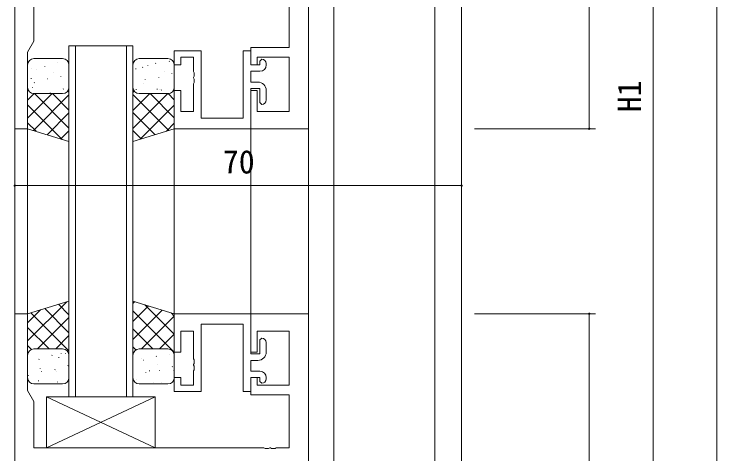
# Model space of a CAD drawing. Units: millimetres, scale not verified. Extents: x -594 to 539, y -420 to 386.
# Drawn here: x -392.7 to -282.6, y -101.2 to -32.3 of the extents above; entities that cross this region are included whole.
import ezdxf
from ezdxf.enums import TextEntityAlignment as Align

# ---------------------------------------------------------------- set-up
doc = ezdxf.new("R2010")
doc.units = ezdxf.units.MM
doc.header["$LTSCALE"] = 2
for name, color, linetype, lineweight in [('0-3_YKK_12', 2, 'Continuous', 9), ('0-4_YKK_D', 6, 'Continuous', 9), ('0-6_YKK_13', 4, 'Continuous', 9), ('0-7_YKK_11', 7, 'Continuous', 9)]:
    doc.layers.add(name, color=color, linetype=linetype, lineweight=lineweight)
doc.styles.add('ＭＳ ゴシック', font='')
doc.styles.get('ＭＳ ゴシック').set_extended_font_data('MS Gothic')

msp = doc.modelspace()

# ---------------------------------------------------------------- linework, layer by layer
at = {"layer": '0-3_YKK_12'}
for p, q in [((-392.599, -193.268), (-392.599, 79.731)), ((-346.599, 70.732), (-346.599, -193.268)), ((-326.799, 5.695), (-326.799, -122.232)), ((-322.599, 6.425), (-322.599, -122.962)), ((-342.599, -115.376), (-342.599, -1.161)), ((-384.099, -37.269), (-374.099, -37.269)), ((-384.099, -92.268), (-384.099, -37.269)), ((-383.099, -37.269), (-383.099, -92.268)), ((-375.099, -92.268), (-375.099, -37.269)), ((-374.099, -37.269), (-374.099, -92.268)), ((-390.599, -50.269), (-390.599, -79.268)), ((-367.599, -50.269), (-367.599, -79.268)), ((-355.599, -49.968), (-355.599, -79.569)), ((-374.099, -92.268), (-384.099, -92.268))]:
    msp.add_line(p, q, dxfattribs=at)
at = {"layer": '0-4_YKK_D'}
for p, q in [((-282.599, 202.732), (-282.599, -162.27)), ((-292.599, 74.732), (-292.599, -164.27)), ((-302.599, 63.732), (-302.599, -50.269)), ((-320.599, -50.269), (-301.599, -50.269)), ((-392.599, -59.186), (-322.599, -59.186)), ((-320.599, -79.268), (-301.599, -79.268)), ((-302.599, -79.268), (-302.599, -169.27))]:
    msp.add_line(p, q, dxfattribs=at)
for centre, start, end in [((-302.599, -50.269), 90, 270), ((-302.599, -50.269), 270, 90), ((-392.599, -59.186), 0, 180), ((-392.599, -59.186), 180, 0), ((-322.599, -59.186), 0, 180), ((-322.599, -59.186), 180, 0), ((-302.599, -79.268), 90, 270), ((-302.599, -79.268), 270, 90)]:
    msp.add_arc(centre, 0.106, start, end, dxfattribs=at)
at = {"layer": '0-6_YKK_13'}
for p, q in [((-389.599, -39.271), (-385.099, -39.271)), ((-368.599, -39.271), (-373.099, -39.271)), ((-390.599, -43.771), (-390.599, -40.271)), ((-387.901, -40.531), (-387.874, -40.489)), ((-385.872, -39.915), (-385.845, -39.872)), ((-384.099, -40.271), (-384.099, -43.771)), ((-374.099, -40.271), (-374.099, -43.771)), ((-372.561, -40.664), (-372.534, -40.622)), ((-371.732, -40.346), (-371.73, -40.336)), ((-370.531, -40.048), (-370.504, -40.006)), ((-368.402, -39.722), (-368.375, -39.68)), ((-367.599, -43.771), (-367.599, -40.271)), ((-390.03, -40.857), (-390.003, -40.815)), ((-389.133, -40.955), (-389.131, -40.945)), ((-386.506, -41.482), (-386.504, -41.472)), ((-373.616, -40.929), (-373.617, -40.829)), ((-369.197, -41.262), (-369.194, -41.252)), ((-368.015, -41.664), (-367.988, -41.622)), ((-390, -42.465), (-390.002, -42.365)), ((-387.514, -42.473), (-387.487, -42.431)), ((-385.385, -42.146), (-385.358, -42.104)), ((-372.174, -42.606), (-372.147, -42.564)), ((-370.045, -42.28), (-370.018, -42.238)), ((-389.798, -43.788), (-389.796, -43.778)), ((-389.544, -43.089), (-389.517, -43.047)), ((-372.408, -43.227), (-372.406, -43.218)), ((-370.304, -44.106), (-370.306, -44.006)), ((-390.599, -48.639), (-386.731, -44.771)), ((-390.599, -45.811), (-389.559, -44.771)), ((-389.682, -50.551), (-384.099, -44.968)), ((-385.099, -44.771), (-389.599, -44.771)), ((-389.599, -44.771), (-385.099, -44.771)), ((-384.099, -50.187), (-389.515, -44.771)), ((-387.262, -44.704), (-387.26, -44.694)), ((-387.028, -44.704), (-387.001, -44.662)), ((-384.099, -47.359), (-386.687, -44.771)), ((-384.998, -44.088), (-384.971, -44.046)), ((-384.099, -44.53), (-384.282, -44.347)), ((-374.099, -44.595), (-373.888, -44.385)), ((-374.099, -50.252), (-368.618, -44.771)), ((-374.099, -47.424), (-371.446, -44.771)), ((-368.466, -50.535), (-374.099, -44.903)), ((-373.571, -44.154), (-373.572, -44.054)), ((-373.099, -44.771), (-368.599, -44.771)), ((-368.599, -44.771), (-373.099, -44.771)), ((-367.599, -48.575), (-371.402, -44.771)), ((-369.861, -44.095), (-369.859, -44.085)), ((-369.658, -44.222), (-369.631, -44.18)), ((-367.599, -45.746), (-368.574, -44.771)), ((-385.178, -51.936), (-390.599, -46.516)), ((-372.926, -51.908), (-367.599, -46.581)), ((-387.519, -51.216), (-384.099, -47.796)), ((-370.629, -51.201), (-374.099, -47.731)), ((-389.264, -50.679), (-390.599, -49.344)), ((-368.84, -50.651), (-367.599, -49.409)), ((-385.356, -51.882), (-384.099, -50.625)), ((-372.792, -51.866), (-374.099, -50.56)), ((-390.599, -83.522), (-384.456, -77.378)), ((-384.099, -79.413), (-385.739, -77.773)), ((-374.099, -77.649), (-373.808, -77.358)), ((-374.099, -80.477), (-371.645, -78.024)), ((-367.599, -82.457), (-372.204, -77.851)), ((-390.599, -80.693), (-388.541, -78.635)), ((-384.099, -85.07), (-390.064, -79.104)), ((-384.099, -82.241), (-387.902, -78.439)), ((-374.099, -83.306), (-369.482, -78.689)), ((-367.599, -85.285), (-374.099, -78.785)), ((-367.599, -79.629), (-368.119, -79.108)), ((-389.015, -84.766), (-384.099, -79.85)), ((-372.731, -84.766), (-367.599, -79.634)), ((-387.231, -84.766), (-390.599, -81.398)), ((-370.947, -84.766), (-374.099, -81.614)), ((-369.902, -84.766), (-367.599, -82.463)), ((-386.187, -84.766), (-384.099, -82.678)), ((-389.983, -84.843), (-390.599, -84.226)), ((-385.099, -84.766), (-389.599, -84.766)), ((-389.599, -84.766), (-385.099, -84.766)), ((-373.625, -84.916), (-374.099, -84.442)), ((-373.099, -84.766), (-368.599, -84.766)), ((-368.599, -84.766), (-373.099, -84.766)), ((-390.599, -85.766), (-390.599, -89.266)), ((-386.783, -85.809), (-386.756, -85.767)), ((-385.314, -85.47), (-385.312, -85.46)), ((-384.654, -85.483), (-384.627, -85.441)), ((-384.126, -85.534), (-384.099, -85.507)), ((-384.099, -89.266), (-384.099, -85.766)), ((-374.099, -89.266), (-374.099, -85.766)), ((-368.314, -85.616), (-368.287, -85.574)), ((-367.68, -85.372), (-367.599, -85.291)), ((-367.599, -85.766), (-367.599, -89.266)), ((-388.813, -86.425), (-388.786, -86.383)), ((-385.668, -86.176), (-385.669, -86.076)), ((-372.764, -86.348), (-372.762, -86.339)), ((-372.472, -86.559), (-372.445, -86.517)), ((-370.443, -85.943), (-370.416, -85.901)), ((-388.618, -87.825), (-388.615, -87.815)), ((-386.297, -88.041), (-386.27, -87.999)), ((-384.267, -87.425), (-384.24, -87.383)), ((-370.217, -87.216), (-370.215, -87.206)), ((-367.927, -87.558), (-367.9, -87.516)), ((-390.455, -88.983), (-390.428, -88.941)), ((-388.426, -88.367), (-388.399, -88.325)), ((-385.991, -88.352), (-385.988, -88.342)), ((-374.099, -89.092), (-374.088, -89.075)), ((-372.085, -88.501), (-372.058, -88.459)), ((-371.5, -88.281), (-371.501, -88.181)), ((-369.956, -88.174), (-369.929, -88.132)), ((-367.681, -88.133), (-367.679, -88.123)), ((-389.599, -90.266), (-385.099, -90.266)), ((-388.884, -89.818), (-388.886, -89.718)), ((-385.91, -89.983), (-385.883, -89.941)), ((-373.52, -89.571), (-373.518, -89.561)), ((-368.599, -90.266), (-373.099, -90.266)), ((-370.893, -90.098), (-370.891, -90.088)), ((-369.569, -90.116), (-369.542, -90.074)), ((-370.599, -92.269), (-387.599, -100.269)), ((-387.599, -92.269), (-370.599, -100.269)), ((-387.599, -92.269), (-387.599, -100.269)), ((-370.599, -92.269), (-387.599, -92.269)), ((-370.599, -100.269), (-370.599, -92.269)), ((-387.599, -100.269), (-370.599, -100.269))]:
    msp.add_line(p, q, dxfattribs=at)
for points in [[(-384.099, -43.771), (-384.099, -52.268), (-390.599, -50.269), (-390.599, -43.771)], [(-374.099, -43.771), (-374.099, -52.268), (-367.599, -50.269), (-367.599, -43.771)], [(-384.099, -85.766), (-384.099, -77.268), (-390.599, -79.268), (-390.599, -85.766)], [(-374.099, -85.766), (-374.099, -77.268), (-367.599, -79.268), (-367.599, -85.766)]]:
    msp.add_lwpolyline(points, dxfattribs=at)
for centre, start, end in [((-389.599, -40.271), 90, 180), ((-385.099, -40.271), 0, 90), ((-373.099, -40.271), 90, 180), ((-368.599, -40.271), 0, 90), ((-389.599, -43.771), 180, 270), ((-389.599, -43.771), 180, 270), ((-385.099, -43.771), 270, 0), ((-385.099, -43.771), 270, 0), ((-373.099, -43.771), 180, 270), ((-373.099, -43.771), 180, 270), ((-368.599, -43.771), 270, 0), ((-368.599, -43.771), 270, 0), ((-389.599, -85.766), 90, 180), ((-389.599, -85.766), 90, 180), ((-385.099, -85.766), 0, 90), ((-385.099, -85.766), 0, 90), ((-373.099, -85.766), 90, 180), ((-373.099, -85.766), 90, 180), ((-368.599, -85.766), 0, 90), ((-368.599, -85.766), 0, 90), ((-389.599, -89.266), 180, 270), ((-385.099, -89.266), 270, 0), ((-373.099, -89.266), 180, 270), ((-368.599, -89.266), 270, 0)]:
    msp.add_arc(centre, 1, start, end, dxfattribs=at)
at = {"layer": '0-7_YKK_11'}
for p, q in [((-353.199, -40.269), (-353.199, -40.068)), ((-353.199, -45.768), (-353.199, -44.268)), ((-353.199, -83.769), (-353.199, -85.269)), ((-353.199, -89.269), (-353.199, -89.468))]:
    msp.add_line(p, q, dxfattribs=at)
for points in [[(-392.599, 79.731), (-392.599, -50.269), (-390.599, -50.269), (-390.599, -38.269), (-389.599, -36.536), (-389.599, -29.268)], [(-349.599, -29.268), (-349.599, -37.568), (-355.599, -37.568), (-355.599, -40.269), (-354.599, -40.269), (-354.599, -39.068), (-349.599, -39.068), (-349.599, -47.568), (-354.599, -47.568), (-354.599, -44.268), (-355.599, -44.268), (-355.599, -50.269), (-346.599, -50.269), (-346.599, 70.732)], [(-353.899, -39.369), (-354.199, -39.669), (-354.199, -40.269), (-355.599, -40.269), (-355.599, -38.068), (-356.799, -38.068), (-356.799, -48.638), (-363.399, -48.638), (-363.399, -38.068), (-367.599, -38.068), (-367.599, -40.269), (-366.599, -40.269), (-366.599, -39.068), (-364.599, -39.068), (-364.599, -41.31), (-364.479, -41.494), (-364.479, -42.043), (-364.599, -42.227), (-364.599, -42.31), (-364.479, -42.494), (-364.479, -43.043), (-364.599, -43.227), (-364.599, -47.568), (-366.599, -47.568), (-366.599, -44.268), (-367.599, -44.268), (-367.599, -50.269)], [(-354.499, -42.968), (-355.599, -42.968), (-355.599, -41.268), (-354.199, -41.268)], [(-367.599, -50.269), (-355.599, -50.269), (-355.599, -43.968), (-354.199, -43.968), (-354.199, -46.169), (-353.899, -46.468)], [(-346.599, -193.268), (-346.599, -79.268), (-355.599, -79.268), (-355.599, -85.269), (-354.599, -85.269), (-354.599, -81.969), (-349.599, -81.969), (-349.599, -90.468), (-354.599, -90.468), (-354.599, -89.269), (-355.599, -89.269), (-355.599, -91.969), (-349.599, -91.969), (-349.599, -100.269), (-351.641, -100.269), (-351.824, -100.389), (-352.374, -100.389), (-352.557, -100.269), (-352.641, -100.269), (-352.824, -100.389), (-353.374, -100.389), (-353.557, -100.269), (-389.599, -100.269), (-389.599, -93.001), (-390.599, -91.269), (-390.599, -79.268), (-392.599, -79.268), (-392.599, -193.268)], [(-367.599, -79.268), (-355.599, -79.268), (-355.599, -85.568), (-354.199, -85.568), (-354.199, -83.369), (-353.899, -83.069)], [(-353.899, -90.168), (-354.199, -89.868), (-354.199, -89.269), (-355.599, -89.269), (-355.599, -91.468), (-356.799, -91.468), (-356.799, -80.899), (-363.399, -80.899), (-363.399, -91.468), (-367.599, -91.468), (-367.599, -89.269), (-366.599, -89.269), (-366.599, -90.468), (-364.599, -90.468), (-364.599, -88.227), (-364.479, -88.043), (-364.479, -87.494), (-364.599, -87.31), (-364.599, -87.227), (-364.479, -87.043), (-364.479, -86.494), (-364.599, -86.31), (-364.599, -81.969), (-366.599, -81.969), (-366.599, -85.269), (-367.599, -85.269), (-367.599, -79.268)], [(-354.499, -86.568), (-355.599, -86.568), (-355.599, -88.269), (-354.199, -88.269)]]:
    msp.add_lwpolyline(points, dxfattribs=at)
for centre, radius, start, end in [((-353.899, -40.068), 0.7, 0, 89.99998), ((-354.199, -40.269), 1, 270, 359.99998), ((-354.499, -44.268), 1.3, 0, 89.99998), ((-353.899, -45.768), 0.7, 270, 359.99998), ((-353.899, -83.769), 0.7, 0, 89.99998), ((-354.499, -85.269), 1.3, 270, 359.99998), ((-354.199, -89.269), 1, 0, 89.99998), ((-353.899, -89.468), 0.7, 270, 359.99998)]:
    msp.add_arc(centre, radius, start, end, dxfattribs=at)

# ---------------------------------------------------------------- texts
at = {"layer": '0-4_YKK_D', "color": 4, "style": 'ＭＳ ゴシック'}
msp.add_text('H1', height=3.666, rotation=90, dxfattribs=at).set_placement((-293.399, -47.694), align=Align.BOTTOM_LEFT)
msp.add_text('70', height=3.666, dxfattribs=at).set_placement((-359.999, -58.386), align=Align.BOTTOM_LEFT)

doc.saveas('drawing.dxf')
